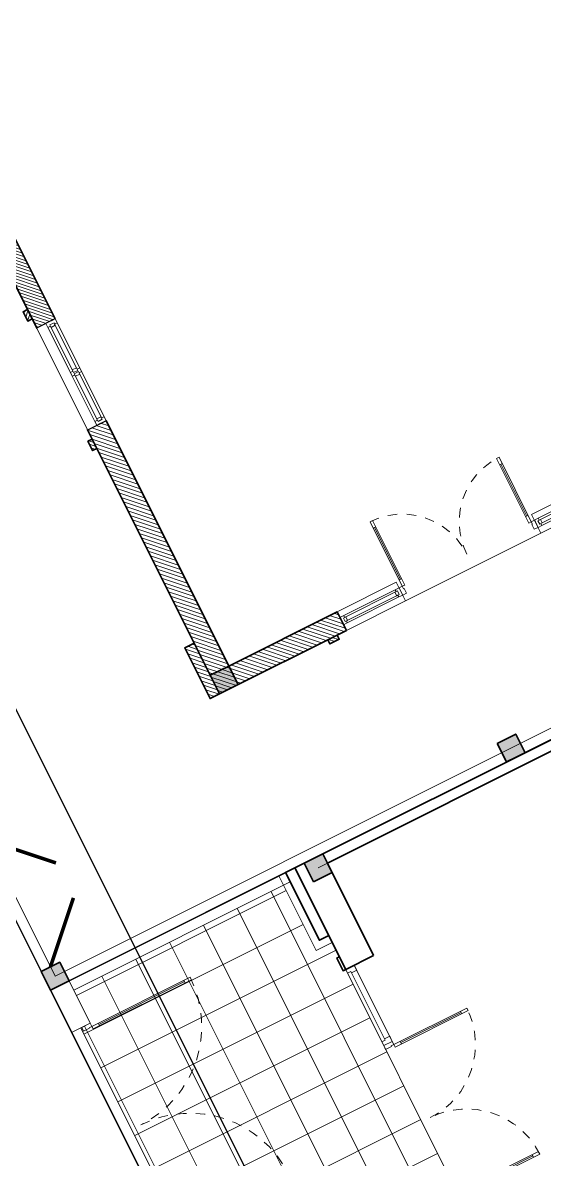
# Model space of a CAD drawing. Header units: millimetres. Extents: x 567980 to 569372, y 2065777 to 2066674.
# Drawn here: x 568740.1 to 568745.61, y 2066361.73 to 2066373.74 of the extents above; entities that cross this region are included whole.
import ezdxf

# ---------------------------------------------------------------- set-up
doc = ezdxf.new("R2010")
doc.units = ezdxf.units.MM
for name, pattern in [('CENTER', [3, 1.5, -0.5, 0.5, -0.5]), ('HIDDEN', [0.75, 0.5, -0.25]), ('HIDDEN2', [0.1875, 0.125, -0.0625])]:
    doc.linetypes.add(name, pattern=pattern)
for name, color, linetype, lineweight in [('A-COT VACH', 2, 'Continuous', 35), ('A-CUA', 25, 'Continuous', 5), ('A-HATCH', 251, 'Continuous', 5), ('A-NET KHUAT', 250, 'HIDDEN', 9), ('A-NET THAY', 125, 'Continuous', 18), ('A-TRUC', 250, 'CENTER', 5), ('A-TUONG', 255, 'Continuous', 35), ('boDnv', 54, 'Continuous', 25), ('E- THAY', 9, 'Continuous', 20)]:
    doc.layers.add(name, color=color, linetype=linetype, lineweight=lineweight)
for name, color, linetype in [('ChiaLo', 128, 'CENTER'), ('datOlienke', 42, 'Continuous'), ('LoLK', 6, 'Continuous'), ('QH', 7, 'Continuous'), ('QUYEN', 7, 'Continuous'), ('ViaHeS', 32, 'Continuous')]:
    doc.layers.add(name, color=color, linetype=linetype)
doc.styles.add('rms', font='romans.shx', dxfattribs={"width": 0.7, "bigfont": 'vns.shx'})
doc.linetypes.add('ADL', pattern='A,0.125,-0.15,["++",rms,S=0.5,R=0,X=0,Y=-0.2245],-1.35,1.125', length=2.75)

# ---------------------------------------------------------------- blocks, each defined once
blk = doc.blocks.new('NEN')
at = {"layer": 'boDnv', "color": 10, "linetype": 'ADL', "ltscale": 0.25}
blk.add_lwpolyline([(72.79831638280302, 19.24774579564109), (66.72812056483235, 21.44971115281805), (39.9356914293021, 9.771289360476658), (37.88187469879631, 4.109497412573546), (87.29850881174207, -94.69459677976556), (93.02737425873056, -96.40448644035496), (118.3108817174798, -81.69462824007496), (120.1696500956314, -75.46695508551784)], close=True, dxfattribs=at)
at = {"layer": 'ChiaLo', "ltscale": 5}
blk.add_lwpolyline([(42.90910289832391, -8.17753101978451), (78.68407763412688, 9.715238012140617)], dxfattribs=at)
at = {"layer": 'datOlienke'}
blk.add_lwpolyline([(73.51427405397408, 20.05179308354855), (66.69417746260297, 22.52578517142683), (39.14217457803898, 10.51627646735869), (36.79527024342678, 4.046524874633178), (86.59775051113684, -95.52903383551165), (93.15612890594639, -97.48650752939284), (119.1559019099222, -82.35992848360911), (121.2410880479729, -75.37365849548951)], close=True, dxfattribs=at)
at = {"layer": 'LoLK'}
for points in [[(44.65640017145779, 12.91984547581524), (39.14217457792256, 10.51627646712586), (36.7952702435432, 4.046524874167517), (42.90910289820749, -8.177531020250171), (52.74722095881589, -3.257019532378763)], [(63.48050562560093, -4.597392709460109), (60.79659027175512, 0.7688534995540977), (52.74722095846664, -3.257019532145932), (42.90910289832391, -8.17753102001734), (45.59301825240254, -13.54377722833306)]]:
    blk.add_lwpolyline(points, close=True, dxfattribs=at)
at = {"layer": 'ViaHeS'}
blk.add_lwpolyline([(73.51427405397408, 20.05179308354855), (66.69417746260297, 22.52578517142683), (39.14217457803898, 10.51627646735869), (36.79527024342678, 4.046524874633178), (86.59775051113684, -95.52903383551165), (93.15612890594639, -97.48650752939284), (119.1559019099222, -82.35992848360911), (121.2410880479729, -75.37365849548951)], close=True, dxfattribs=at)
blk = doc.blocks.new('NEN K02')
at = {"layer": 'datOlienke'}
blk.add_lwpolyline([(-109.2250195990782, 40.00000001327135), (-114.4884550359566, 35.00694465916604), (-116.0719988741912, 4.993055354803801), (-111.3354343110695, 4.656612873077393e-10), (0, 0), (4.684403043240309, 4.990029915701598), (2.785776795819402, 35.00997009314597), (-2.529820161405951, 40.00000000931323)], close=True, dxfattribs=at)
at = {"layer": 'LoLK'}
for points in [[(-91.66771715530194, 20.00000001257285), (-97.66771715553477, 20.00000001303852), (-97.66771715553477, 11.00000001257285), (-97.66771715553477, 4.656612873077393e-10), (-91.66771715600044, 4.656612873077393e-10)], [(-115.7550702644512, 11.00000001327135), (-116.0719988739584, 4.99305535457097), (-111.3354343108367, 4.656612873077393e-10), (-97.66771715553477, 2.328306436538696e-10), (-97.66771715506911, 11.00000001257285)]]:
    blk.add_lwpolyline(points, close=True, dxfattribs=at)
blk = doc.blocks.new('A$C1a95cbaf')
at = {"layer": 'A-HATCH'}
h = blk.add_hatch(dxfattribs=at)
h.set_pattern_fill('ANSI31', color=256, scale=300)
h.set_pattern_definition([(45, (-121341.8622845516, 350750.0096866579), (-26.51650429449553, 26.51650429449553), [])])
h.paths.add_polyline_path([(109.9986200973799, 600.0096868644468), (0.02128792818984948, 600.0009020250291), (0.08119684536359273, 0.08961506490595639), (109.9986201197316, 0.09839511895552278)])
at = {"layer": 'A-TUONG', "elevation": -3.299418517631813e-06}
blk.add_lwpolyline([(110.0585290164163, 0.009689248632639647), (0.05852936845622025, 0.0009026157204061747), (-0.001379550580168143, 600.0009002231527), (109.9986200973799, 600.0096868558321)], close=True, dxfattribs=at)
blk = doc.blocks.new('*U399')
at = {"layer": 'A-CUA', "color": 32}
for points in [[(60, -40.0000000000291), (45.00000000005821, -40), (45.00000000005821, -9.99998139324059), (0, -9.99998139324059), (0, -40), (0, -40), (0, -90.00001858677939), (0, -90.00001858677939), (0, -120.0000371835189), (45.00000000005821, -120.0000371835189), (45.00000000005821, -90.00001858677939), (60, -90.00001858677939)], [(30, -90.0000185868085), (59.99999999994179, -90.0000185868085), (60, -40.0000000000291), (29.99999999994179, -40.0000000000291)], [(592.5000001518347, -90.0000185868085), (562.5000001518929, -90.0000185868085), (562.5000001518347, -40.0000000000291), (592.5000001518929, -40.0000000000291)], [(622.5000001518051, -90.0000185868085), (607.500000151776, -90.0000185868085), (607.5000001517178, -40.0000000000291), (622.5000001518342, -40.0000000000291), (622.5000001518342, -9.99998139324059), (577.5000001517765, -9.99998139324059), (577.5000001517474, -40.0000000000291), (592.5000001518929, -40.0000000000291), (592.5000001518347, -90.0000185868085), (577.5000001517765, -90.0000185868085), (577.5000001517765, -120.0000371835189), (622.5000001518342, -120.0000371835189)], [(607.500000151776, -90.0000185868085), (637.5000001517178, -90.0000185868085), (637.500000151776, -40.0000000000291), (607.5000001517178, -40.0000000000291)], [(1140.000000303611, -40.0000000000291), (1155.000000303552, -40), (1155.000000303552, -9.99998139324059), (1200.000000303611, -9.99998139324059), (1200.000000303611, -40), (1200.000000303611, -40), (1200.000000303611, -90.00001858677939), (1200.000000303611, -90.00001858677939), (1200.000000303611, -120.0000371835189), (1155.000000303552, -120.0000371835189), (1155.000000303552, -90.00001858677939), (1140.000000303611, -90.00001858677939)], [(1170.000000303611, -90.0000185868085), (1140.000000303669, -90.0000185868085), (1140.000000303611, -40.0000000000291), (1170.000000303669, -40.0000000000291)]]:
    blk.add_lwpolyline(points, close=True, dxfattribs=at)
at = {"layer": 'A-CUA', "color": 37, "lineweight": -2}
for points in [[(45.00000000005821, -9.99998139324059), (577.5000001517765, -9.99998139324059), (577.5000001517765, -40), (45.00000000005821, -40)], [(45.00000000005821, -90.00001858677939), (577.5000001517765, -90.00001858677939), (577.5000001517765, -120.0000371835189), (45.00000000005821, -120.0000371835189)], [(1155.000000303552, -9.99998139324059), (622.5000001518342, -9.99998139324059), (622.5000001518342, -40), (1155.000000303552, -40)], [(1155.000000303552, -90.00001858677939), (622.5000001518342, -90.00001858677939), (622.5000001518342, -120.0000371835189), (1155.000000303552, -120.0000371835189)]]:
    blk.add_lwpolyline(points, close=True, dxfattribs=at)
blk = doc.blocks.new('phào cửa')
at = {"layer": 'A-HATCH'}
h = blk.add_hatch(dxfattribs=at)
h.set_pattern_fill('ANSI31', color=256, scale=250)
h.set_pattern_definition([(45, (-237697.4602021521, 7620.008552273051), (-22.09708691207961, 22.09708691207961), [])])
h.paths.add_polyline_path([(3.222521627321839e-08, 0), (3.222521627321839e-08, 110), (-49.99999996777478, 110), (-49.99999996778206, 5.820766091346741e-11)])
at = {"layer": 'A-TUONG'}
blk.add_lwpolyline([(3.222521627321839e-08, 0), (3.222521627321839e-08, 110), (-49.99999996777478, 110), (-49.99999996778206, 5.820766091346741e-11)], close=True, dxfattribs=at)
blk = doc.blocks.new('S1200')
at = {"layer": 'A-TUONG'}
blk.add_blockref('phào cửa', (0.0001161184045486152, 1309.999997422972), dxfattribs=at)
at = {"layer": 'A-TUONG', "xscale": -1, "rotation": 180}
blk.add_blockref('phào cửa', (0.0001161184045486152, -109.9999968419434), dxfattribs=at)
blk.add_wipeout([(219.99999995789904, 1200.0000003035666), (219.99999995792268, -8.958522812463343e-11), (-1.950866135302931e-10, -3.8198777474462986e-11), (-1.4597389963455498e-10, 1200.0000003035989)]).dxf.layer = 'A-NET KHUAT'
at = {"layer": 'A-NET THAY'}
blk.add_lwpolyline([(-1.746229827404022e-10, 0), (-2.328306436538696e-10, 1200.000000303553), (219.9999999579159, 1200.000000303553), (219.9999999579741, -5.820766091346741e-11)], close=True, dxfattribs=at)
at = {"layer": 'A-CUA', "rotation": 90}
blk.add_blockref('*U399', (100.004018607433, 0), dxfattribs=at)
blk = doc.blocks.new('*U400')
at = {"layer": 'A-CUA', "color": 32}
for points in [[(60, -40.0000000000291), (45.00000000005821, -40), (45.00000000005821, -18.40746915910089), (0, -18.40746915910089), (0, -40), (0, -40), (0, -81.59253080412093), (0, -81.59253080412093), (0, -103.1850616265759), (45.00000000005821, -103.1850616265759), (45.00000000005821, -81.59253080412093), (60, -81.59253080412093)], [(30, -81.59253080415003), (59.99999999994179, -81.59253080415003), (60, -40.0000000000291), (29.99999999994179, -40.0000000000291)], [(639.9999976540549, -40.0000000000291), (654.9999976539967, -40), (654.9999976539967, -18.40746915910089), (699.9999976540549, -18.40746915910089), (699.9999976540549, -40), (699.9999976540549, -40), (699.9999976540549, -81.59253080412093), (699.9999976540549, -81.59253080412093), (699.9999976540549, -103.1850616265759), (654.9999976539967, -103.1850616265759), (654.9999976539967, -81.59253080412093), (639.9999976540549, -81.59253080412093)], [(669.9999976540549, -81.59253080415003), (639.9999976541131, -81.59253080415003), (639.9999976540549, -40.0000000000291), (669.9999976541131, -40.0000000000291)]]:
    blk.add_lwpolyline(points, close=True, dxfattribs=at)
at = {"layer": 'A-CUA', "color": 37, "lineweight": -2}
for points in [[(45.00000000005821, -18.40746915910089), (654.9999976539967, -18.40746915910089), (654.9999976539967, -40), (45.00000000005821, -40)], [(45.00000000005821, -81.59253080412093), (654.9999976539967, -81.59253080412093), (654.9999976539967, -103.1850616265759), (45.00000000005821, -103.1850616265759)]]:
    blk.add_lwpolyline(points, close=True, dxfattribs=at)
blk = doc.blocks.new('*U375')
for p, q in [((90.00000000000283, -99.99999999999753), (50.00000000000306, -99.99999999999864)), ((70.00000000000283, -99.99999999999804), (70.000000000026, -916.6666666666671)), ((2043.33333333334, -99.99999999994078), (2083.33333333334, -99.99999999993975)), ((2063.33333333334, -99.99999999994023), (2063.333333333363, -916.6666666666092)), ((90.000000000026, -916.6666666666661), (50.000000000026, -916.6666666666672)), ((2043.333333333364, -916.6666666666094), (2083.333333333363, -916.6666666666085))]:
    blk.add_line(p, q)
for points in [[(-3.275903171773614e-12, 113.0367899566194), (59.99999999999695, 113.0367899566211), (59.99999999999901, 40.00000000000166), (49.99999999999901, 40.00000000000139), (50, 1.412869821137974e-12), (0, 0)], [(50, 1.412869821137974e-12), (90, 2.52042831050403e-12), (90.00000000002882, -1016.666666666667), (50.00000000002905, -1016.666666666668)], [(2083.333333333338, 6.018300336200262e-11), (2043.333333333338, 5.910386658206697e-11), (2043.333333333367, -1016.666666666609), (2083.333333333366, -1016.666666666608)], [(2133.333333333334, 113.0367899566811), (2073.333333333334, 113.0367899566795), (2073.333333333336, 40.00000000005991), (2083.333333333336, 40.00000000006018), (2083.333333333338, 6.018300336200262e-11), (2133.333333333338, 6.156745147371019e-11)]]:
    blk.add_lwpolyline(points, close=True)
at = {"linetype": 'HIDDEN2'}
for centre, radius, start, end in [((49.99999999973099, 4.31796786878278e-10), 1016.666666667347, 270.0000392677531, 1.752157829518597e-12), ((2083.33333333498, 1.833205028855784e-09), 1016.666666668683, 180.0000000000015, 269.9999607322504)]:
    blk.add_arc(centre, radius, start, end, dxfattribs=at)
blk = doc.blocks.new('CỦA DI SAU')
at = {"layer": 'A-NET THAY'}
blk.add_line((2199.977334673575, -0.08871254039650012), (3799.977334673575, -0.08871254039650012), dxfattribs=at)
for points in [[(2199.977334673575, -0.08871254039650012), (1499.977337019518, -0.08871251711343575), (1499.977337019518, -220.0887124752039), (2199.977334673575, -220.0887124980213)], [(3799.977334673575, -0.08871254039650012), (4499.977332327631, -0.08882865867053624), (4499.977332327631, -220.088828616761), (3799.977334673575, -220.0887124980213)]]:
    blk.add_lwpolyline(points, close=True, dxfattribs=at)
at = {"layer": 'A-CUA', "xscale": -1}
blk.add_blockref('*U400', (2199.977334673575, -49.29244711709862, 1.05544992030015e-06), dxfattribs=at)
at = {"layer": 'A-CUA', "extrusion": (0, 0, -1), "xscale": -0.7500000000000002, "yscale": 0.7500000000000002, "zscale": -0.7500000000000002}
blk.add_blockref('*U375', (-2199.977334673575, -152.4775087437006), dxfattribs=at)
at = {"layer": 'A-CUA'}
blk.add_blockref('*U400', (3799.977334673575, -49.29244711708907), dxfattribs=at)
at = {"layer": 'A-TUONG', "xscale": -1, "rotation": 90}
blk.add_blockref('phào cửa', (1389.977337019576, -0.08859640870150542, 1.05544992030015e-06), dxfattribs=at)
at = {"layer": 'A-TUONG', "rotation": 270}
blk.add_blockref('phào cửa', (4609.977332327573, -0.08859640870150542, 1.05544992030015e-06), dxfattribs=at)
blk = doc.blocks.new('cot 220')
at = {"layer": 'A-COT VACH'}
h = blk.add_hatch(color=256, dxfattribs=at)
h.dxf.hatch_style = 1
h.paths.add_polyline_path([(110.0000037951395, 109.9999999980937), (-109.9999962048605, 109.9999999980937), (-109.9999962048605, -110.0000000019063), (110.0000037951395, -110.0000000019063)])
blk.add_lwpolyline([(-109.9999962048605, -110.0000000019063), (110.0000037951395, -110.0000000019063), (110.0000037951395, 109.9999999980937), (-109.9999962048605, 109.9999999980937)], close=True, dxfattribs=at)
blk = doc.blocks.new('cum dh a3.3.1.6.7')
at = {"layer": 'A-HATCH'}
h = blk.add_hatch(dxfattribs=at)
h.set_pattern_fill('ANSI31', color=256, scale=0.3, angle=-1.272221872585407e-14)
h.set_pattern_definition([(45, (-145.6989117923658, 350.0000001161825), (-0.02651650429449553, 0.02651650429449554), [])])
h.paths.add_polyline_path([(-6.501451594987884, -0.2199998833239079), (-7.781451599672437, -0.2199998833239079), (-7.781451599905267, -3.119999762857333), (-8.001451599877328, -3.119999762857333), (-8.001451599411666, 1.166481524705887e-07), (-6.501451594987884, 1.161824911832809e-07)])
h.paths.add_polyline_path([(-2.12145159044303, -1.619999883696437), (-2.12145159044303, -0.2199998835567385), (-1.671451590489596, -0.2199998835567385), (-1.671451590489596, 1.164153218269348e-07), (-3.501451599644497, 2.328306436538696e-10), (-3.501451599644497, -0.2199999997392297), (-2.34145159041509, -0.2199998835567385), (-2.34145159041509, -2.249484081985429), (-2.121451590675861, -2.190535259665921), (-2.12145159044303, -1.729999883566052), (-0.9314515904989094, -1.729999883566052), (-0.9314515904989094, -1.619999883463606)])
h.paths.add_polyline_path([(-0.1114515908993781, -12.73984014475718), (-0.1114515904337168, -7.03999976743944), (-0.2214515907689929, -7.03999976743944), (-0.2214515907689929, -1.729999883798882), (-0.3314515906386077, -1.729999883566052), (-0.3314515904057771, -1.619999883929268), (-0.2214515907689929, -1.619999883463606), (-0.2214515907689929, -0.2199998835567385), (-0.6714515902567655, -0.2199998833239079), (-0.6714515904895961, 1.161824911832809e-07), (-0.001451590796932578, 1.161824911832809e-07), (-0.001451600110158324, -12.95984022482298), (-0.8069553985260427, -13.01192818651907), (-0.8209397434256971, -12.79281266941689)])
h = blk.add_hatch(dxfattribs=at)
h.set_pattern_fill('ANSI31', color=256, scale=0.25, angle=-1.272221872585407e-14)
h.set_pattern_definition([(45, (-245.6989118012134, 2.000000000232831), (-0.02209708691207961, 0.02209708691207962), [])])
h.paths.add_polyline_path([(-7.781451601302251, -4.319999763043597), (-7.781451599439606, -5.31999976746738), (-8.001451599178836, -5.31999976770021), (-8.001451601274312, -4.319999763043597)])
h.paths.add_polyline_path([(-7.781451601069421, -10.11999976797961), (-7.781451598508283, -11.63987906207331), (-6.1842860088218, -13.13999988394789), (-5.311802898300812, -13.07942760898732), (-5.297818553401157, -13.29854312562384), (-6.271404853323475, -13.35999988368712), (-8.001451598480344, -11.73516338155605), (-8.001451601274312, -10.11999976797961)])
h.paths.add_polyline_path([(-7.781451599439606, -7.91999976336956), (-8.001451599644497, -7.919999762903899), (-8.001451599644497, -8.69999977084808), (-7.781451599439606, -8.69999977084808)])
at = {"layer": 'A-TUONG', "elevation": 1.055449920482079e-09}
blk.add_lwpolyline([(-6.501451594987884, -0.2199998833239079), (-7.781451599672437, -0.2199998833239079), (-7.781451599905267, -3.119999762857333), (-8.001451599877328, -3.119999762857333), (-8.001451599411666, 1.166481524705887e-07), (-6.501451594987884, 1.161824911832809e-07)], close=True, dxfattribs=at)
at = {"layer": 'A-TUONG', "elevation": 1.055449920387211e-09}
blk.add_lwpolyline([(-7.781451599905267, -4.319999763043597), (-7.781451599672437, -5.31999976770021), (-8.001451599411666, -5.31999976746738), (-8.001451600110158, -4.319999763043597), (-7.781451599905267, -4.319999763043597)], dxfattribs=at)
at = {"layer": 'A-COT VACH', "xscale": 0.001, "yscale": 0.001, "zscale": 0.001, "rotation": 359.9999999999999}
blk.add_blockref('cot 220', (-7.891451593954116, -0.1099997677374631), dxfattribs=at)
at = {"layer": 'A-TUONG', "xscale": 0.001, "yscale": 0.001, "zscale": 0.001, "rotation": 359.9999999999999}
for name, p in [('A$C1a95cbaf', (-8.111450219759718, -0.6000095705967396, 4.354868438137625e-09)), ('CỦA DI SAU', (-8.001428932184353, 8.882884867489338e-05, 1.055449920400763e-09))]:
    blk.add_blockref(name, p, dxfattribs=at)
blk.add_blockref('S1200', (-8.001451600110158, -4.319999763043597), dxfattribs=at)
blk = doc.blocks.new('cot gia md a1')
at = {"layer": 'A-NET THAY'}
blk.add_lwpolyline([(880.0000001080334, 0), (880.0000001080334, -190), (0, -190), (0, -110)], dxfattribs=at)
at = {"layer": 'A-TUONG'}
blk.add_lwpolyline([(800.0000001080334, 0), (800.0000001080334, -110), (0, -110), (0, 0)], dxfattribs=at)
blk = doc.blocks.new('phao cua chinh mb a1')
at = {"layer": 'A-TUONG'}
blk.add_lwpolyline([(0, 0), (0, -30), (-150, -30), (-150, 0)], dxfattribs=at)
blk = doc.blocks.new('TRU CONG')
at = {"layer": 'A-NET THAY'}
blk.add_lwpolyline([(0, 0), (500, 0), (500, 220), (0, 220)], close=True, dxfattribs=at)
blk = doc.blocks.new('*U304')
for p, q in [((90.00000000000476, 1450), (50.00000000000477, 1450.000000000001)), ((70.0000000000003, 99.9999999999998), (70.00000000000476, 1450.000000000001)), ((3110.000000000006, 1449.999999999989), (3150.000000000006, 1449.999999999989)), ((3130.000000000001, 99.99999999998832), (3130.000000000006, 1449.999999999989)), ((90.0000000000003, 99.9999999999998), (50.00000000000053, 99.99999999999991)), ((3110.000000000001, 99.99999999998838), (3150.000000000001, 99.99999999998832))]:
    blk.add_line(p, q)
for points in [[(50, -1.4210854715202e-13), (90, -2.557953848736361e-13), (90.00000000000506, 1550.000000000001), (50.00000000000531, 1550.000000000001)], [(3150.000000000002, -1.159605744760484e-11), (3110.000000000002, -1.153921402874403e-11), (3110.000000000007, 1549.999999999988), (3150.000000000007, 1549.999999999989)], [(-5.028978692931289e-13, -133.3333333333338), (59.99999999999972, -133.3333333333339), (60.00000000000001, -40.00000000000014), (50.00000000000001, -40.00000000000011), (50, -1.4210854715202e-13), (0, 0)], [(3200.000000000001, -133.3333333333456), (3140.000000000001, -133.3333333333456), (3140.000000000002, -40.0000000000116), (3150.000000000002, -40.00000000001161), (3150.000000000002, -1.159605744760484e-11), (3200.000000000002, -1.173816599475686e-11)]]:
    blk.add_lwpolyline(points, close=True)
at = {"linetype": 'HIDDEN2'}
for centre, radius, start, end in [((49.9999999995899, -6.563141141668893e-10), 1550.000000001035, 0, 89.99996073224827), ((3150.000000002504, -2.714727997954469e-09), 1550.000000003072, 90.00003926775115, 180)]:
    blk.add_arc(centre, radius, start, end, dxfattribs=at)
blk = doc.blocks.new('*U305')
for p, q in [((89.99999999999977, -100.0000000000003), (50, -100.0000000000002)), ((69.99999999999977, -100.0000000000002), (69.99999999999777, -1049.99999999752)), ((2309.999999995038, -100.0000000000036), (2349.999999995038, -100.0000000000038)), ((2329.999999995038, -100.0000000000037), (2329.999999995037, -1049.999999997523)), ((89.99999999999777, -1049.99999999752), (49.99999999999778, -1049.99999999752)), ((2309.999999995037, -1049.999999997523), (2349.999999995037, -1049.999999997523))]:
    blk.add_line(p, q)
for points in [[(2.067033413120839e-13, 133.3333333333338), (60.00000000000043, 133.3333333333336), (60.00000000000023, 39.99999999999983), (50.00000000000023, 39.99999999999986), (50, -1.13686837721616e-13), (0, 0)], [(2399.999999995039, 133.3333333333299), (2339.999999995039, 133.3333333333302), (2339.999999995039, 39.99999999999618), (2349.999999995039, 39.99999999999615), (2349.999999995039, -3.857601107227621e-12), (2399.999999995039, -3.999709654379641e-12)], [(50, -1.13686837721616e-13), (90, -2.273736754432321e-13), (89.99999999999754, -1149.99999999752), (49.99999999999778, -1149.99999999752)], [(2349.999999995039, -3.857601107227621e-12), (2309.999999995039, -3.715492560075601e-12), (2309.999999995037, -1149.999999997522), (2349.999999995037, -1149.999999997523)]]:
    blk.add_lwpolyline(points, close=True)
at = {"linetype": 'HIDDEN2'}
for centre, radius, start, end in [((49.99999999969573, 4.86714022619313e-10), 1149.999999998287, 270.0000392677513, 7.802421844452145e-15), ((2349.999999996896, 2.001691903135449e-09), 1149.999999999798, 180, 269.9999607322483)]:
    blk.add_arc(centre, radius, start, end, dxfattribs=at)
blk = doc.blocks.new('*U303')
at = {"ltscale": 10}
for p, q in [((900.0000000018626, 0), (0, 0)), ((855.0000000018626, -60), (45, -60)), ((855.0000000018626, -100), (45, -100))]:
    blk.add_line(p, q, dxfattribs=at)
for points in [[(0, -100), (45, -100), (45, -60), (60, -60), (60, 0), (0, 0)], [(900.0000000018626, -100), (855.0000000018626, -100), (855.0000000018626, -60), (840.0000000018626, -60), (840.0000000018626, 0), (900.0000000018626, 0)]]:
    blk.add_lwpolyline(points, close=True, dxfattribs=at)
blk = doc.blocks.new('MBT1 A1')
at = {"layer": 'A-HATCH'}
h = blk.add_hatch(dxfattribs=at)
h.set_pattern_fill('SQRTMPLT', color=256, scale=0.4000000000000001, pattern_type=2)
h.set_pattern_definition([(6.232856619229086e-15, (-410.517067708075, -66.48982095555402), (-2.775557561562891e-17, 0.4), []), (90, (-410.517067708075, -66.48982095555402), (-0.4, 0), [])])
h.paths.add_polyline_path([(5.889999999897555, -17.29999999981374), (5.120000000111759, -17.29999999981374), (5.119999999878928, -17.10999599960633), (4.950000000186265, -17.10999599960633), (4.950000000419095, -17.13999999989755), (4.800000000046566, -17.13999999966472), (4.800000000046566, -17.10999599960633), (1.200000000186265, -17.10999999963678), (1.200000000186265, -17.13999999989755), (1.050000000279397, -17.13999999966472), (1.050000000046566, -17.10999999963678), (0.8800000001210719, -17.10999999963678), (0.8800000001210719, -17.2999999995809), (0.1099999998696148, -17.2999999995809), (0.1099999998696148, -19.32999599981122), (3.100000000093132, -19.32999599957839), (3.100000000093132, -19.77999599976465), (3.099999999860302, -19.88999599963427), (5.5, -19.8899959998671), (5.5, -19.77999599999748), (5.889999999897555, -19.77999599976465)])
at = {"layer": 'A-NET THAY'}
for p, q in [((1.200000000186265, -17.10999999963678), (4.800000000046566, -17.10999599960633)), ((3.099999999860302, -19.88999599963427), (5.5, -19.8899959998671)), ((0.4999999997671694, -19.99999599973671), (5.500000000232831, -19.99999599973671))]:
    blk.add_line(p, q, dxfattribs=at)
blk.add_lwpolyline([(6, -19.77999599999748), (6, -17.21999999997206), (5.889999999897555, -17.21999999973923), (5.889999999897555, -19.77999599976465)], close=True, dxfattribs=at)
at = {"layer": 'A-TRUC', "ltscale": 0.5}
blk.add_line((5.890000000363216, -16.8899959998671), (5.890000000130385, -2.109995999606326), dxfattribs=at)
at = {"layer": 'A-TUONG'}
for p, q in [((6.000000000232831, -17.10999599960633), (6.000000000232831, -1.999999999767169)), ((5.890000000130385, -16.77999599976465), (5.890000000130385, -12.49999599996954)), ((5.890000000130385, -16.77999599976465), (4.800000000279397, -16.77999599999748)), ((4.800000000046566, -17.10999599960633), (4.800000000279397, -16.77999599999748)), ((4.800000000046566, -17.10999599960633), (6.000000000232831, -17.10999599960633))]:
    blk.add_line(p, q, dxfattribs=at)
at = {"layer": 'A-COT VACH', "xscale": 0.001, "yscale": 0.001, "zscale": 0.001}
blk.add_blockref('cot 220', (5.889999996172264, -16.88999999966472), dxfattribs=at)
at = {"layer": 'A-CUA', "extrusion": (0, 0, -1), "xscale": 0.0007500000000000045, "yscale": 0.0007500000000000045, "zscale": -0.0007500000000000046, "rotation": 179.9999363377021}
blk.add_blockref('*U305', (-2.100000072270632, -17.0099990000017), dxfattribs=at)
at = {"layer": 'A-CUA', "xscale": -0.001, "yscale": 0.001, "zscale": 0.001, "rotation": 6.366229791333411e-05}
blk.add_blockref('*U303', (4.800000072456896, -17.00999599997886), dxfattribs=at)
at = {"layer": 'A-CUA', "extrusion": (0, 0, -1), "xscale": -0.0007500000000000044, "yscale": 0.0007500000000000044, "zscale": -0.0007500000000000044}
blk.add_blockref('*U304', (-3.100000000093132, -19.77999599976465), dxfattribs=at)
at = {"layer": 'A-NET THAY', "xscale": -0.001, "yscale": 0.001, "zscale": 0.001}
for name, p in [('phao cua chinh mb a1', (4.800000000046566, -17.10999999963678)), ('cot gia md a1', (6.000000000232831, -17.10999999963678)), ('TRU CONG', (6, -19.99999599996954))]:
    blk.add_blockref(name, p, dxfattribs=at)
blk = doc.blocks.new('MBT1K02')
at = {"layer": 'LoLK', "xscale": -1, "rotation": 270}
blk.add_blockref('cum dh a3.3.1.6.7', (-99.66771715669893, 11.00000001257285), dxfattribs=at)
at = {"layer": 'LoLK', "xscale": -1}
blk.add_blockref('MBT1 A1', (-91.6677171564661, 20.00000000628643), dxfattribs=at)
at = {"layer": 'LoLK'}
blk.add_blockref('NEN K02', (-4.656612873077393e-10, 0), dxfattribs=at)
blk = doc.blocks.new('cong phu')
at = {"layer": 'A-NET THAY'}
blk.add_lwpolyline([(110.0000000037253, -1610.000000008382), (109.9999999981374, -1500.000000008382), (0, -1500.00000001397), (3.725290298461914e-09, -1610.00000001397)], close=True, dxfattribs=at)
at = {"layer": 'QUYEN'}
for points in [[(0, 4.656612873077393e-10, 37.50000000043278, 37.50000000043278, 0), (-543.7500000242144, -543.7499999389984, 0, 0, 0.1927387260089142), (-3.166496753692627e-08, -750.0000000083819, 0, 0, 1.782881781543536)], [(0, -1500.000000017229, 37.50000000043278, 37.50000000043278, 0), (-543.7500000242144, -956.2500000777654, 0, 0, -0.1927387260089142), (-3.166496753692627e-08, -750.0000000083819, 0, 0, -1.782881781543536)]]:
    blk.add_lwpolyline(points, format="xyseb", dxfattribs=at)
blk = doc.blocks.new('rkg1')
at = {"layer": 'A-NET THAY'}
for points in [[(2.048909664154053e-08, -2000), (0, -3.813765943050385e-07), (-11000.00000914186, -1.094304025173187e-07), (-11000.00000859052, -13667.71715662116), (-6009.970093397424, -18352.12019871129), (1.825392246246338e-07, -17972.01661115559), (1.508742570877075e-07, -14966.02260822523)], [(-109.9999999795109, -1999.999999997206), (-109.9999999981374, -110.0000003788155), (-10890.00000913627, -110.0000001122244), (-10890.00000859238, -13620.10514666815), (-5969.396155653521, -18239.33429947263), (-109.9999998193234, -17868.75383649766), (-109.9999998491257, -14966.02260822523)]]:
    blk.add_lwpolyline(points, dxfattribs=at)
at = {"layer": 'A-COT VACH'}
for p in [(-10890.00001292862, -110.0000001075678), (-5500.000008365139, -110.0000002435409)]:
    blk.add_blockref('cot 220', p, dxfattribs=at)
at = {"layer": 'E- THAY', "xscale": -1}
blk.add_blockref('cong phu', (-10890.00000913255, -220.0000001098961), dxfattribs=at)
blk = doc.blocks.new('CUM CONG A3-A3.1-A6-A7')
at = {"layer": 'QH', "xscale": 0.001, "yscale": 0.001, "zscale": 0.001}
blk.add_blockref('rkg1', (11.00000000919681, 0), dxfattribs=at)
blk = doc.blocks.new('MB CONG KHU A')
at = {"layer": 'LoLK', "xscale": -0.9999999999999997, "rotation": 206.5720922919692}
blk.add_blockref('CUM CONG A3-A3.1-A6-A7', (-4.489534248365089, 122.8721091004554), dxfattribs=at)

msp = doc.modelspace()

# ---------------------------------------------------------------- block references
at = {"layer": 'boDnv'}
msp.add_blockref('NEN', (568697.4807461541, 2066371.697269554), dxfattribs=at)

# ---------------------------------------------------------------- next in the draw order: block references
at = {"layer": 'LoLK', "rotation": 296.5718179020918}
msp.add_blockref('MBT1K02', (568784.0784966609, 2066276.168235795), dxfattribs=at)

# ---------------------------------------------------------------- next in the draw order: block references
at = {"layer": 'LoLK'}
msp.add_blockref('MB CONG KHU A', (568744.8793870007, 2066240.647631037), dxfattribs=at)

doc.saveas('drawing.dxf')
